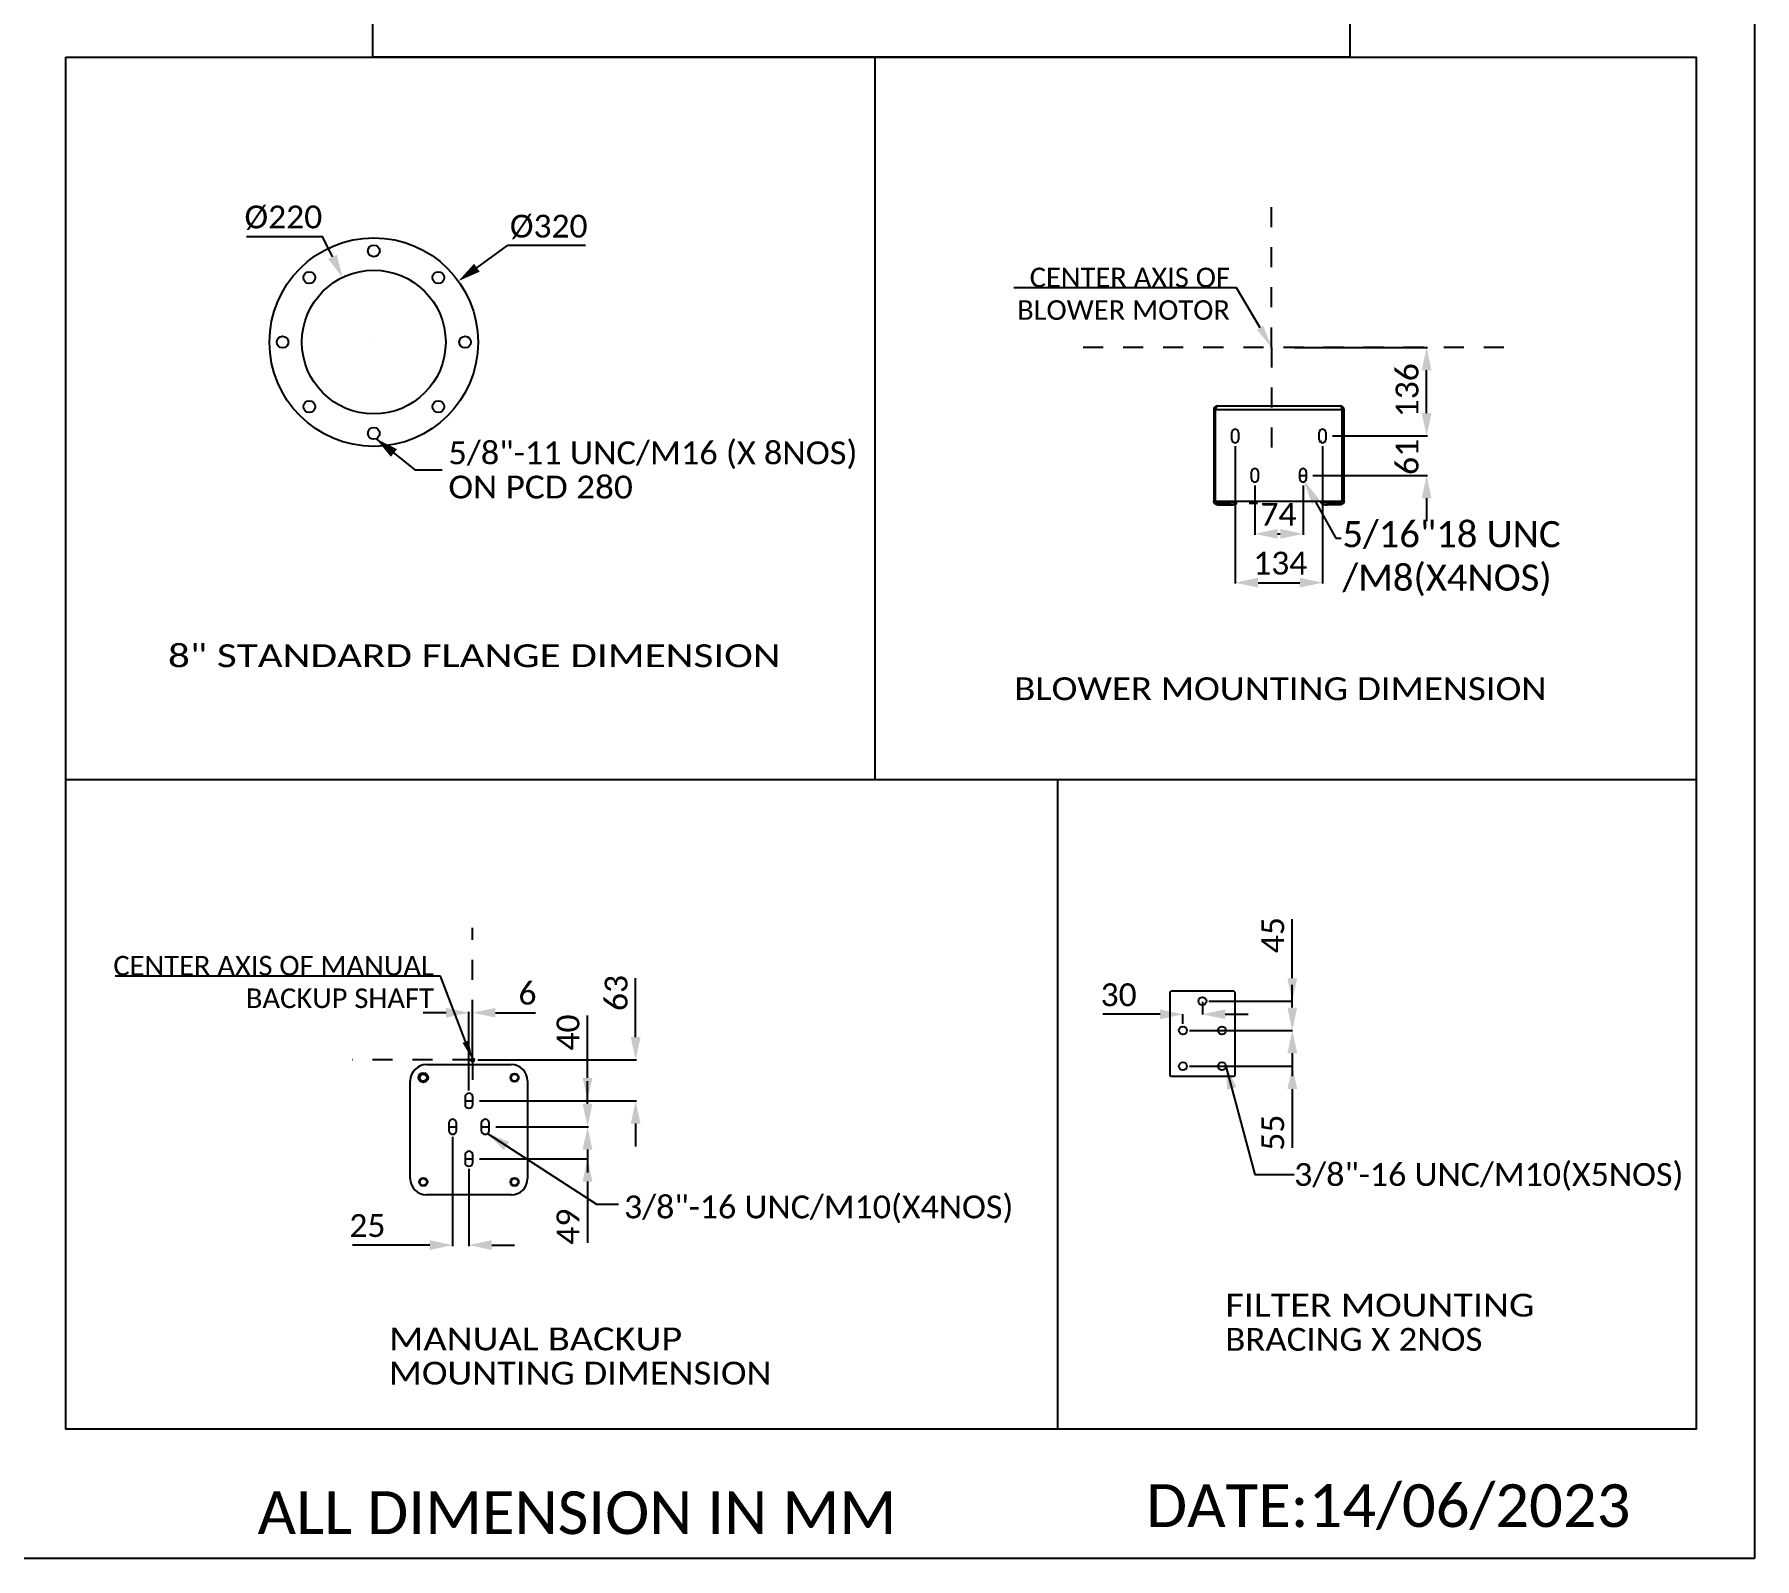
# Model space of a CAD drawing. Header units: millimetres. Extents: x 11802 to 19889, y -472 to 9054.
# Drawn here: x 17250 to 19889, y -472 to 1867 of the extents above; entities that cross this region are included whole.
import ezdxf
from ezdxf import colors
from ezdxf.entities.mleader import LeaderData, LeaderLine
from ezdxf.enums import TextEntityAlignment as Align
from ezdxf.math import Vec2, Vec3

# ---------------------------------------------------------------- set-up
doc = ezdxf.new("R2010")
doc.units = ezdxf.units.MM
doc.header["$LTSCALE"] = 307.34
doc.header["$PDMODE"] = 3
doc.header["$PDSIZE"] = 8
doc.linetypes.add('DASHED', pattern=[0.2, 0.1, -0.1])
doc.layers.get('0').update_dxf_attribs({"linetype": 'CONTINUOUS'})
doc.layers.get('Defpoints').update_dxf_attribs({"linetype": 'CONTINUOUS'})
doc.styles.get("Standard").update_dxf_attribs({"font": 'calibri.ttf'})
doc.dimstyles.new('DIMSTYLE_1', dxfattribs={"dimtxt": 35, "dimasz": 35, "dimexe": 1.5, "dimexo": 1, "dimgap": 0.875, "dimtad": 1, "dimdsep": 46, "dimtxsty": 'Standard', "dimblk": '_FILLED', "dimblk1": '_FILLED', "dimblk2": '_FILLED', "dimcen": 0.09, "dimazin": 2, "dimtp": 0.01, "dimtm": 0.01, "dimtfac": 1, "dimtofl": 0, "dimtmove": 0, "dimatfit": 3, "dimldrblk": '_FILLED', "dimfxl": 1, "dimtolj": 1, "dimarcsym": 0})
doc.dimstyles.new('DIMSTYLE_2', dxfattribs={"dimtxt": 35, "dimasz": 35, "dimexe": 1.5, "dimexo": 1, "dimgap": 0.875, "dimtad": 1, "dimdec": 0, "dimdsep": 46, "dimtxsty": 'Standard', "dimblk": '_FILLED', "dimblk1": '_FILLED', "dimblk2": '_FILLED', "dimcen": 0.09, "dimazin": 2, "dimtp": 0.01, "dimtm": 0.01, "dimtfac": 1, "dimtdec": 0, "dimtofl": 0, "dimtmove": 0, "dimatfit": 3, "dimldrblk": '_FILLED', "dimfxl": 1, "dimtolj": 1, "dimarcsym": 0})
doc.dimstyles.new('DIMSTYLE_4', dxfattribs={"dimtxt": 35, "dimasz": 35, "dimexe": 0.08, "dimexo": 1, "dimgap": 0.875, "dimtad": 1, "dimdsep": 46, "dimtxsty": 'Standard', "dimblk": '_FILLED', "dimblk1": '_FILLED', "dimblk2": '_FILLED', "dimcen": 0.09, "dimazin": 2, "dimtp": 0.01, "dimtm": 0.01, "dimtfac": 1, "dimtofl": 0, "dimtmove": 0, "dimatfit": 3, "dimldrblk": '_FILLED', "dimfxl": 1, "dimtolj": 1, "dimarcsym": 0})
doc.dimstyles.new('DIMSTYLE_5', dxfattribs={"dimtxt": 35, "dimasz": 35, "dimexe": 0.08, "dimexo": 1, "dimtad": 1, "dimdsep": 46, "dimtxsty": 'Standard', "dimblk": '_FILLED', "dimblk1": '_FILLED', "dimblk2": '_FILLED', "dimcen": 0.09, "dimazin": 2, "dimtp": 0.01, "dimtm": 0.01, "dimtfac": 1, "dimtofl": 0, "dimtmove": 0, "dimatfit": 1, "dimldrblk": '_FILLED', "dimfxl": 1, "dimtolj": 1, "dimarcsym": 0})
doc.dimstyles.new('DIMSTYLE_6', dxfattribs={"dimtxt": 35, "dimasz": 35, "dimexe": 0.08, "dimexo": 1, "dimtad": 1, "dimdec": 0, "dimdsep": 46, "dimtxsty": 'Standard', "dimblk": '_FILLED', "dimblk1": '_FILLED', "dimblk2": '_FILLED', "dimcen": 0.09, "dimazin": 2, "dimtp": 0.01, "dimtm": 0.01, "dimtfac": 1, "dimtdec": 0, "dimtofl": 0, "dimtmove": 0, "dimatfit": 1, "dimldrblk": '_FILLED', "dimfxl": 1, "dimtolj": 1, "dimarcsym": 0})
doc.dimstyles.get("Standard").update_dxf_attribs({"dimtxt": 35, "dimasz": 35, "dimexe": 1.5, "dimexo": 1, "dimtad": 1, "dimdsep": 46, "dimtxsty": 'Standard', "dimblk": '_FILLED', "dimblk1": '_FILLED', "dimblk2": '_FILLED', "dimcen": 0.09, "dimazin": 2, "dimtol": 1, "dimtp": 0.01, "dimtm": 0.01, "dimtfac": 1, "dimtofl": 0, "dimtmove": 0, "dimatfit": 3, "dimldrblk": '_FILLED', "dimfxl": 1, "dimtolj": 1, "dimarcsym": 0})

# ---------------------------------------------------------------- blocks, each defined once
blk = doc.blocks.new('_FILLED')
at = {"color": 0, "linetype": 'ByBlock'}
blk.add_solid([(0, 0), (-1, 0.214), (-1, -0.214)], dxfattribs=at)
blk = doc.blocks.new('*D558')
at = {"color": 0, "linetype": 'Continuous', "lineweight": -2}
for p in [(17928.8, 1508.8), (18095.2, 1542.8)]:
    blk.add_line(p, (17975.8, 1542.8), dxfattribs=at)
at = {"color": 0, "linetype": 'Continuous'}
for p, q in [((17770.6, 1394.7), (17770.8, 1394.7)), ((17770.7, 1394.6), (17770.7, 1394.8))]:
    blk.add_line(p, q, dxfattribs=at)
at = {"layer": 'Defpoints', "color": 0}
for p in [(17900.4, 1488.3), (17640.9, 1301)]:
    blk.add_point(p, dxfattribs=at)
at = {"color": 0, "linetype": 'ByBlock', "lineweight": -2, "xscale": 35, "yscale": 35, "zscale": 35, "rotation": 215.826478722254}
blk.add_blockref('_FILLED', (17900.4, 1488.3), dxfattribs=at)
at = {"color": 0, "insert": (17979.4, 1590.1), "char_height": 35, "attachment_point": 1, "line_spacing_factor": 0.9}
blk.add_mtext('\\A1;%%c320', dxfattribs=at)
blk = doc.blocks.new('*D559')
at = {"color": 0, "linetype": 'Continuous', "lineweight": -2}
for p in [(17575.6, 1556.9), (17707.4, 1525.4)]:
    blk.add_line(p, (17692.1, 1556.9), dxfattribs=at)
at = {"color": 0, "linetype": 'Continuous'}
for p, q in [((17770.6, 1394.7), (17770.8, 1394.7)), ((17770.7, 1394.6), (17770.7, 1394.8))]:
    blk.add_line(p, q, dxfattribs=at)
at = {"layer": 'Defpoints', "color": 0}
for p in [(17722.6, 1493.9), (17818.7, 1295.4)]:
    blk.add_point(p, dxfattribs=at)
at = {"color": 0, "linetype": 'ByBlock', "lineweight": -2, "xscale": 35, "yscale": 35, "zscale": 35, "rotation": 295.83115539381}
blk.add_blockref('_FILLED', (17722.6, 1493.9), dxfattribs=at)
at = {"color": 0, "insert": (17691.5, 1604.2), "char_height": 35, "attachment_point": 3, "line_spacing_factor": 0.9}
blk.add_mtext('\\A1;%%c220', dxfattribs=at)
blk = doc.blocks.new('*D560')
at = {"color": 0, "linetype": 'Continuous', "lineweight": -2}
for p, q in [((19092, 1235.2), (19092, 1024.1)), ((19226, 1235.2), (19226, 1024.1)), ((19127, 1025.6), (19191, 1025.6))]:
    blk.add_line(p, q, dxfattribs=at)
at = {"layer": 'Defpoints', "color": 0}
for p in [(19092, 1236.2), (19226, 1236.2), (19226, 1025.6)]:
    blk.add_point(p, dxfattribs=at)
at = {"color": 0, "linetype": 'ByBlock', "lineweight": -2, "xscale": 35, "yscale": 35, "zscale": 35, "rotation": 180}
blk.add_blockref('_FILLED', (19092, 1025.6), dxfattribs=at)
at = {"color": 0, "linetype": 'ByBlock', "lineweight": -2, "xscale": 35, "yscale": 35, "zscale": 35}
blk.add_blockref('_FILLED', (19226, 1025.6), dxfattribs=at)
at = {"color": 0, "insert": (19161.1, 1073.1), "char_height": 35, "attachment_point": 2, "line_spacing_factor": 0.9}
blk.add_mtext('\\A1;134', dxfattribs=at)
blk = doc.blocks.new('*D561')
at = {"color": 0, "linetype": 'Continuous', "lineweight": -2}
for p, q in [((19122, 1174.7), (19122, 1099)), ((19196, 1174.7), (19196, 1099)), ((19157, 1100.5), (19161, 1100.5))]:
    blk.add_line(p, q, dxfattribs=at)
at = {"layer": 'Defpoints', "color": 0}
for p in [(19122, 1175.7), (19196, 1175.7), (19196, 1100.5)]:
    blk.add_point(p, dxfattribs=at)
at = {"color": 0, "linetype": 'ByBlock', "lineweight": -2, "xscale": 35, "yscale": 35, "zscale": 35, "rotation": 180}
blk.add_blockref('_FILLED', (19122, 1100.5), dxfattribs=at)
at = {"color": 0, "linetype": 'ByBlock', "lineweight": -2, "xscale": 35, "yscale": 35, "zscale": 35}
blk.add_blockref('_FILLED', (19196, 1100.5), dxfattribs=at)
at = {"color": 0, "insert": (19158.3, 1148), "char_height": 35, "attachment_point": 2, "line_spacing_factor": 0.9}
blk.add_mtext('\\A1;74', dxfattribs=at)
blk = doc.blocks.new('*D562')
at = {"color": 0, "linetype": 'Continuous', "lineweight": -2}
for p, q in [((19182.9, 1386.6), (19387.1, 1386.6)), ((19385.6, 1285.7), (19385.6, 1351.6)), ((19241, 1250.7), (19387.1, 1250.7))]:
    blk.add_line(p, q, dxfattribs=at)
at = {"layer": 'Defpoints', "color": 0}
for p in [(19181.9, 1386.6), (19385.6, 1386.6), (19240, 1250.7)]:
    blk.add_point(p, dxfattribs=at)
at = {"color": 0, "linetype": 'ByBlock', "lineweight": -2, "xscale": 35, "yscale": 35, "zscale": 35}
for p, rotation in [((19385.6, 1386.6), 90), ((19385.6, 1250.7), 270)]:
    blk.add_blockref('_FILLED', p, dxfattribs=dict(at, rotation=rotation))
at = {"color": 0, "insert": (19338, 1320.8), "char_height": 35, "attachment_point": 2, "rotation": 90, "line_spacing_factor": 0.9}
blk.add_mtext('\\A1;136', dxfattribs=at)
blk = doc.blocks.new('*D563')
at = {"color": 0, "linetype": 'Continuous', "lineweight": -2}
for p, q in [((19385.6, 1285.7), (19385.6, 1320.7)), ((19241, 1250.7), (19387.1, 1250.7)), ((19211, 1190.2), (19387.1, 1190.2)), ((19385.6, 1155.2), (19385.6, 1120.2))]:
    blk.add_line(p, q, dxfattribs=at)
at = {"layer": 'Defpoints', "color": 0}
for p in [(19240, 1250.7), (19385.6, 1250.7), (19210, 1190.2)]:
    blk.add_point(p, dxfattribs=at)
at = {"color": 0, "linetype": 'ByBlock', "lineweight": -2, "xscale": 35, "yscale": 35, "zscale": 35}
for p, rotation in [((19385.6, 1250.7), 270), ((19385.6, 1190.2), 90)]:
    blk.add_blockref('_FILLED', p, dxfattribs=dict(at, rotation=rotation))
at = {"color": 0, "insert": (19338, 1218.6), "char_height": 35, "attachment_point": 2, "rotation": 90, "line_spacing_factor": 0.9}
blk.add_mtext('\\A1;61', dxfattribs=at)
blk = doc.blocks.new('*D564')
at = {"color": 0, "linetype": 'Continuous', "lineweight": -2}
for p, q in [((19041.7, 382.7), (19041.7, 363.3)), ((18976.7, 363.4), (18888.7, 363.4)), ((19011.7, 348.7), (19011.7, 363.5)), ((19076.7, 363.4), (19111.7, 363.4))]:
    blk.add_line(p, q, dxfattribs=at)
at = {"layer": 'Defpoints', "color": 0}
for p in [(19041.7, 383.7), (19011.7, 363.4), (19011.7, 347.7)]:
    blk.add_point(p, dxfattribs=at)
at = {"color": 0, "linetype": 'ByBlock', "lineweight": -2, "xscale": 35, "yscale": 35, "zscale": 35}
blk.add_blockref('_FILLED', (19011.7, 363.4), dxfattribs=at)
at = {"color": 0, "linetype": 'ByBlock', "lineweight": -2, "xscale": 35, "yscale": 35, "zscale": 35, "rotation": 180}
blk.add_blockref('_FILLED', (19041.7, 363.4), dxfattribs=at)
at = {"color": 0, "insert": (18940.8, 410.9), "char_height": 35, "attachment_point": 3, "line_spacing_factor": 0.9}
blk.add_mtext('\\A1;30', dxfattribs=at)
blk = doc.blocks.new('*D565')
at = {"color": 0, "linetype": 'Continuous', "lineweight": -2}
for p, q in [((19179.6, 373.7), (19179.6, 408.7)), ((19021.7, 338.7), (19179.7, 338.7)), ((19021.7, 283.7), (19179.7, 283.7)), ((19179.6, 248.7), (19179.6, 158.6))]:
    blk.add_line(p, q, dxfattribs=at)
at = {"layer": 'Defpoints', "color": 0}
for p in [(19020.7, 338.7), (19179.6, 338.7), (19020.7, 283.7)]:
    blk.add_point(p, dxfattribs=at)
at = {"color": 0, "linetype": 'ByBlock', "lineweight": -2, "xscale": 35, "yscale": 35, "zscale": 35}
for p, rotation in [((19179.6, 338.7), 270), ((19179.6, 283.7), 90)]:
    blk.add_blockref('_FILLED', p, dxfattribs=dict(at, rotation=rotation))
at = {"color": 0, "insert": (19132, 209.4), "char_height": 35, "attachment_point": 3, "rotation": 90, "line_spacing_factor": 0.9}
blk.add_mtext('\\A1;55', dxfattribs=at)
blk = doc.blocks.new('*D566')
at = {"color": 0, "linetype": 'Continuous', "lineweight": -2}
for p, q in [((19179.6, 418.7), (19179.6, 509.4)), ((19051.7, 383.7), (19179.7, 383.7)), ((19021.7, 338.7), (19179.7, 338.7)), ((19179.6, 303.7), (19179.6, 268.7))]:
    blk.add_line(p, q, dxfattribs=at)
at = {"layer": 'Defpoints', "color": 0}
for p in [(19050.7, 383.7), (19020.7, 338.7), (19179.6, 338.7)]:
    blk.add_point(p, dxfattribs=at)
at = {"color": 0, "linetype": 'ByBlock', "lineweight": -2, "xscale": 35, "yscale": 35, "zscale": 35}
for p, rotation in [((19179.6, 383.7), 270), ((19179.6, 338.7), 90)]:
    blk.add_blockref('_FILLED', p, dxfattribs=dict(at, rotation=rotation))
at = {"color": 0, "insert": (19132, 457.2), "char_height": 35, "attachment_point": 1, "rotation": 90, "line_spacing_factor": 0.9}
blk.add_mtext('\\A1;45', dxfattribs=at)
blk = doc.blocks.new('*D567')
at = {"color": 0, "linetype": 'Continuous', "lineweight": -2}
for p, q in [((18172.3, 328.5), (18172.3, 418.9)), ((17930.2, 293.5), (18173.8, 293.5)), ((17932.6, 230.8), (18173.8, 230.8)), ((18172.3, 195.8), (18172.3, 160.8))]:
    blk.add_line(p, q, dxfattribs=at)
at = {"layer": 'Defpoints', "color": 0}
for p in [(17929.2, 293.5), (18172.3, 293.5), (17931.6, 230.8)]:
    blk.add_point(p, dxfattribs=at)
at = {"color": 0, "linetype": 'ByBlock', "lineweight": -2, "xscale": 35, "yscale": 35, "zscale": 35}
for p, rotation in [((18172.3, 293.5), 270), ((18172.3, 230.8), 90)]:
    blk.add_blockref('_FILLED', p, dxfattribs=dict(at, rotation=rotation))
at = {"color": 0, "insert": (18124.8, 368.4), "char_height": 35, "attachment_point": 1, "rotation": 90, "line_spacing_factor": 0.9}
blk.add_mtext('\\A1;\\A1;63', dxfattribs=at)
blk = doc.blocks.new('*D568')
at = {"color": 0, "linetype": 'Continuous', "lineweight": -2}
for p, q in [((17881.6, 365.8), (17846.6, 365.8)), ((17916.6, 246.3), (17916.6, 367.3)), ((17922.2, 290), (17922.2, 367.3)), ((17957.2, 365.8), (18018.7, 365.8))]:
    blk.add_line(p, q, dxfattribs=at)
at = {"layer": 'Defpoints', "color": 0}
for p in [(17922.2, 365.8), (17922.2, 289), (17916.6, 245.3)]:
    blk.add_point(p, dxfattribs=at)
at = {"color": 0, "linetype": 'ByBlock', "lineweight": -2, "xscale": 35, "yscale": 35, "zscale": 35}
blk.add_blockref('_FILLED', (17916.6, 365.8), dxfattribs=at)
at = {"color": 0, "linetype": 'ByBlock', "lineweight": -2, "xscale": 35, "yscale": 35, "zscale": 35, "rotation": 180}
blk.add_blockref('_FILLED', (17922.2, 365.8), dxfattribs=at)
at = {"color": 0, "insert": (18006.4, 413.4), "char_height": 35, "attachment_point": 2, "line_spacing_factor": 0.9}
blk.add_mtext('\\A1;\\A1;6', dxfattribs=at)
blk = doc.blocks.new('*D569')
at = {"color": 0, "linetype": 'Continuous', "lineweight": -2}
for p, q in [((17891.6, 175.3), (17891.6, 7.8)), ((17916.6, 126.3), (17916.6, 7.8)), ((17856.6, 9.3), (17738, 9.3)), ((17951.6, 9.3), (17986.6, 9.3))]:
    blk.add_line(p, q, dxfattribs=at)
at = {"layer": 'Defpoints', "color": 0}
for p in [(17891.6, 176.3), (17916.6, 127.3), (17916.6, 9.3)]:
    blk.add_point(p, dxfattribs=at)
at = {"color": 0, "linetype": 'ByBlock', "lineweight": -2, "xscale": 35, "yscale": 35, "zscale": 35}
blk.add_blockref('_FILLED', (17891.6, 9.3), dxfattribs=at)
at = {"color": 0, "linetype": 'ByBlock', "lineweight": -2, "xscale": 35, "yscale": 35, "zscale": 35, "rotation": 180}
blk.add_blockref('_FILLED', (17916.6, 9.3), dxfattribs=at)
at = {"color": 0, "insert": (17788.5, 56.8), "char_height": 35, "attachment_point": 3, "line_spacing_factor": 0.9}
blk.add_mtext('\\A1;25', dxfattribs=at)
blk = doc.blocks.new('*D570')
at = {"color": 0, "linetype": 'Continuous', "lineweight": -2}
for p, q in [((18098.5, 265.8), (18098.5, 361.4)), ((17932.6, 230.8), (18100, 230.8)), ((17957.6, 190.8), (18100, 190.8)), ((18098.5, 155.8), (18098.5, 120.8))]:
    blk.add_line(p, q, dxfattribs=at)
at = {"layer": 'Defpoints', "color": 0}
for p in [(17931.6, 230.8), (17956.6, 190.8), (18098.5, 190.8)]:
    blk.add_point(p, dxfattribs=at)
at = {"color": 0, "linetype": 'ByBlock', "lineweight": -2, "xscale": 35, "yscale": 35, "zscale": 35}
for p, rotation in [((18098.5, 230.8), 270), ((18098.5, 190.8), 90)]:
    blk.add_blockref('_FILLED', p, dxfattribs=dict(at, rotation=rotation))
at = {"color": 0, "insert": (18051, 307.8), "char_height": 35, "attachment_point": 1, "rotation": 90, "line_spacing_factor": 0.9}
blk.add_mtext('\\A1;40', dxfattribs=at)
blk = doc.blocks.new('*D571')
at = {"color": 0, "linetype": 'Continuous', "lineweight": -2}
for p, q in [((18098.5, 225.8), (18098.5, 260.8)), ((17957.6, 190.8), (18100, 190.8)), ((17932.6, 141.8), (18100, 141.8)), ((18098.5, 106.8), (18098.5, 12.6))]:
    blk.add_line(p, q, dxfattribs=at)
at = {"layer": 'Defpoints', "color": 0}
for p in [(17956.6, 190.8), (18098.5, 190.8), (17931.6, 141.8)]:
    blk.add_point(p, dxfattribs=at)
at = {"color": 0, "linetype": 'ByBlock', "lineweight": -2, "xscale": 35, "yscale": 35, "zscale": 35}
for p, rotation in [((18098.5, 190.8), 270), ((18098.5, 141.8), 90)]:
    blk.add_blockref('_FILLED', p, dxfattribs=dict(at, rotation=rotation))
at = {"color": 0, "insert": (18051, 65.3), "char_height": 35, "attachment_point": 3, "rotation": 90, "line_spacing_factor": 0.9}
blk.add_mtext('\\A1;49', dxfattribs=at)

msp = doc.modelspace()

# ---------------------------------------------------------------- linework, layer by layer
for p, q in [((19888.68567, 4318), (19888.68567, -471.66905)), ((18539.50885, 722.99891), (18539.50885, 1832.0709)), ((19799.10633, 722.99891), (17297.99696, 722.99891)), ((18819.388, 722.99891), (18819.388, -273.03536)), ((19888.68567, -471.66905), (11802.35885, -471.66905))]:
    msp.add_line(p, q)
at = {"linetype": 'DASHED'}
for p, q in [((19147.87861, 1386.60949), (19147.87861, 1605.67914)), ((19504.05135, 1386.60933), (18840.95132, 1386.60933)), ((19147.87861, 1386.60949), (19147.87861, 1218.618)), ((17922.21529, 293.45991), (17922.21529, 496.01109)), ((17922.21529, 293.45991), (17737.66222, 293.45991)), ((17922.21529, 293.45991), (17922.21529, 257.15649))]:
    msp.add_line(p, q, dxfattribs=at)
at = {"color": 0, "linetype": 'Continuous'}
for p, q in [((18940.06357, 1386.56636), (18939.37986, 1386.59605)), ((19062.37861, 1296.70949), (19064.25291, 1296.70949)), ((19064.97861, 1296.70949), (19252.97861, 1296.70949)), ((19058.97861, 1290.70949), (19058.97861, 1150.70949)), ((19258.97861, 1290.70949), (19058.97861, 1290.70949)), ((19061.97861, 1150.70949), (19061.97861, 1290.70949)), ((19255.97861, 1150.70949), (19255.97861, 1290.70949)), ((19258.97861, 1150.70949), (19258.97861, 1290.70949)), ((19086.97861, 1245.20949), (19086.97861, 1256.20949)), ((19096.97861, 1256.20949), (19096.97861, 1245.20949)), ((19220.97861, 1245.20949), (19220.97861, 1256.20949)), ((19223.97861, 1240.62992), (19223.97861, 1243.40403)), ((19230.97861, 1256.20949), (19230.97861, 1245.20949)), ((19116.97861, 1184.70949), (19116.97861, 1195.70949)), ((19126.97861, 1195.70949), (19126.97861, 1184.70949)), ((19190.97861, 1184.70949), (19190.97861, 1195.70949)), ((19190.97861, 1190.20949), (19200.97861, 1190.20949)), ((19200.97861, 1195.70949), (19200.97861, 1184.70949)), ((19058.97861, 1150.70949), (19258.97861, 1150.70949)), ((19064.97861, 1150.70949), (19064.97861, 1147.81956)), ((19084.97861, 1147.81956), (19064.97861, 1147.81956)), ((19064.97861, 1144.92964), (19084.97861, 1144.92964)), ((19084.97861, 1144.92964), (19084.97861, 1147.81956)), ((19093.97861, 1147.34517), (19093.97861, 1150.70949)), ((19113.50345, 1147.5695), (19126.00345, 1147.5695)), ((19223.97861, 1147.34517), (19223.97861, 1150.70949)), ((19232.97861, 1147.81956), (19252.97861, 1147.81956)), ((19232.97861, 1147.81956), (19232.97861, 1144.92964)), ((19252.97861, 1144.92964), (19232.97861, 1144.92964)), ((19252.97861, 1147.81956), (19252.97861, 1150.70949)), ((18991.68687, 396.65556), (18991.68687, 270.65556)), ((19089.68687, 398.65556), (18993.68687, 398.65556)), ((19091.68687, 270.65556), (19091.68687, 396.65556)), ((17848.56279, 270.50719), (17848.8728, 271.04413)), ((17851.55173, 286.28074), (17981.55173, 286.28074)), ((18993.68687, 268.65556), (19089.68687, 268.65556)), ((17826.55173, 111.28074), (17826.55173, 261.28074)), ((18006.55173, 261.28074), (18006.55173, 111.28074)), ((17910.55173, 236.28074), (17910.55173, 225.28074)), ((17910.55173, 230.78074), (17922.55173, 230.78074)), ((17922.55173, 225.28074), (17922.55173, 236.28074)), ((17885.55173, 196.28074), (17885.55173, 185.28074)), ((17885.55173, 190.78074), (17897.55173, 190.78074)), ((17897.55173, 185.28074), (17897.55173, 196.28074)), ((17935.55173, 196.28074), (17935.55173, 185.28074)), ((17935.55173, 190.78074), (17947.55173, 190.78074)), ((17938.38967, 199.58755), (17936.54871, 199.58755)), ((17947.55173, 185.28074), (17947.55173, 196.28074)), ((17910.55173, 147.28074), (17910.55173, 136.28074)), ((17910.55173, 141.78074), (17922.55173, 141.78074)), ((17922.55173, 136.28074), (17922.55173, 147.28074)), ((17981.55173, 86.28074), (17851.55173, 86.28074))]:
    msp.add_line(p, q, dxfattribs=at)
for points in [[(17769.28854, 3427.85068), (19267.8666, 3427.85068), (19267.8666, 1832.0709), (17769.28854, 1832.0709)], [(17297.99696, 1832.0709), (19799.10633, 1832.0709), (19799.10633, -273.03536), (17297.99696, -273.03536)]]:
    msp.add_lwpolyline(points, close=True)
for centre, radius in [((17770.66047, 1394.66542), 160), ((17770.66047, 1534.66542), 9), ((17770.66047, 1394.66542), 110.25), ((17671.66552, 1493.66037), 9), ((17869.65542, 1493.66037), 9), ((17630.66047, 1394.66542), 9), ((17910.66047, 1394.66542), 9), ((17671.66552, 1295.67047), 9), ((17869.65542, 1295.67047), 9), ((17770.66047, 1254.66542), 9), ((19041.68687, 383.65556), 6.1), ((19011.68687, 338.65556), 6.1), ((19071.68687, 338.65556), 6.1), ((17922.21529, 293.45991), 2.5), ((17922.21529, 293.45991), 2), ((17846.55173, 266.28074), 7.3), ((17846.55173, 266.28074), 5.3), ((17986.55173, 266.28074), 6.3), ((17986.55173, 266.28074), 5.3), ((19011.68687, 283.65556), 6.1), ((19071.68687, 283.65556), 6.1), ((17846.55173, 106.28074), 6.3), ((17846.55173, 106.28074), 5.3), ((17986.55173, 106.28074), 6.3), ((17986.55173, 106.28074), 5.3)]:
    msp.add_circle(centre, radius, dxfattribs=at)
for centre, radius, start, end in [((19064.97861, 1290.70949), 6, 90, 180), ((19252.97861, 1290.70949), 6, 0, 90), ((19064.97861, 1290.70949), 3, 144.47695882, 180), ((19252.97861, 1290.70949), 3, 0, 35.52149656), ((19091.97861, 1256.20949), 5, 0, 180), ((19091.97861, 1245.20949), 5, 180, 0), ((19085.10453, 1215.06303), 30.75327, 85.87972211, 86.50271834), ((19225.97861, 1256.20949), 5, 0, 180), ((19225.97861, 1245.20949), 5, 180, 0), ((19232.85268, 1215.06321), 30.75308, 93.49727996, 94.12059784), ((19121.97861, 1195.70949), 5, 0, 180), ((19195.97861, 1195.70949), 5, 0, 180), ((19121.97861, 1184.70949), 5, 180, 0), ((19195.97861, 1184.70949), 5, 180, 0), ((18993.68687, 396.65556), 2, 90, 180), ((19089.68687, 396.65556), 2, 0, 90), ((17851.55173, 261.28074), 25, 90, 180), ((17857.8004, 270.50719), 9, 176.42120149, 177.23553302), ((17981.55173, 261.28074), 25, 0, 90), ((17986.59641, 270.41265), 5, 180, 199.14322901), ((18993.68687, 270.65556), 2, 180, 270), ((19089.68687, 270.65556), 2, 270, 0), ((17840.9614, 253.26601), 14, 45.07151156, 45.67610338), ((17916.55173, 236.28074), 6, 0, 180), ((17986.59641, 270.41265), 9, 249.60889084, 289.17627821), ((17916.55173, 225.28074), 6, 180, 0), ((17891.55173, 196.28074), 6, 0, 180), ((17891.55173, 185.28074), 6, 180, 0), ((17941.55173, 196.28074), 6, 0, 180), ((17941.55173, 185.28074), 6, 180, 0), ((17916.55173, 147.28074), 6, 0, 180), ((17916.55173, 136.28074), 6, 180, 0), ((17851.55173, 111.28074), 25, 180, 270), ((17981.55173, 111.28074), 25, 270, 0)]:
    msp.add_arc(centre, radius, start, end, dxfattribs=at)
for points, knots in [([(19061.97861, 1290.70949), (19062.43356, 1292.13877), (19063.05261, 1294.07537), (19064.00021, 1296.10983), (19064.68587, 1296.70949), (19064.97861, 1296.70949)], [0, 0, 0, 0, 0.65409067, 0.8723404161, 1, 1, 1, 1]), ([(19252.97861, 1296.70949), (19253.27135, 1296.70949), (19253.95701, 1296.10984), (19254.90461, 1294.07537), (19255.52366, 1292.13877), (19255.97861, 1290.70949)], [0, 0, 0, 0, 0.1276587494, 0.3459075432, 1, 1, 1, 1]), ([(19064.97861, 1144.92964), (19063.45598, 1144.92964), (19060.31369, 1146.11003), (19058.97861, 1149.22657), (19058.97861, 1150.70949)], [0, 0, 0, 0, 0.5066059202, 1, 1, 1, 1]), ([(19061.97861, 1150.70949), (19061.97861, 1149.96805), (19062.64635, 1148.40997), (19064.21732, 1147.81956), (19064.97861, 1147.81956)], [0, 0, 0, 0, 0.4933949808, 1, 1, 1, 1]), ([(19093.97861, 1150.2351), (19093.97861, 1149.85152), (19093.01844, 1148.98664), (19090.02749, 1148.10359), (19087.11299, 1147.81956), (19084.97861, 1147.81956)], [0, 0, 0, 0, 0.1191692139, 0.3368873146, 1, 1, 1, 1]), ([(19084.97861, 1144.92964), (19087.11299, 1144.92964), (19090.02749, 1145.21366), (19093.01844, 1146.09671), (19093.97861, 1146.9616), (19093.97861, 1147.34517)], [0, 0, 0, 0, 0.6631125501, 0.8808307208, 1, 1, 1, 1]), ([(19232.97861, 1147.81956), (19230.84423, 1147.81956), (19227.92973, 1148.10359), (19224.93878, 1148.98664), (19223.97861, 1149.85152), (19223.97861, 1150.2351)], [0, 0, 0, 0, 0.6631125501, 0.8808307208, 1, 1, 1, 1]), ([(19223.97861, 1147.34517), (19223.97861, 1146.9616), (19224.93878, 1146.09671), (19227.92973, 1145.21366), (19230.84423, 1144.92964), (19232.97861, 1144.92964)], [0, 0, 0, 0, 0.1191692139, 0.3368873146, 1, 1, 1, 1]), ([(19258.97861, 1150.70949), (19258.97861, 1149.22657), (19257.64354, 1146.11003), (19254.50125, 1144.92964), (19252.97861, 1144.92964)], [0, 0, 0, 0, 0.493393957, 1, 1, 1, 1]), ([(19252.97861, 1147.81956), (19253.73991, 1147.81956), (19255.31087, 1148.40997), (19255.97861, 1149.96805), (19255.97861, 1150.70949)], [0, 0, 0, 0, 0.5066053177, 1, 1, 1, 1]), ([(17920.46529, 293.45646), (17920.46609, 293.62308), (17920.51193, 293.95766), (17920.72151, 294.41609), (17921.04936, 294.79647), (17921.47072, 295.06982), (17921.95267, 295.21422), (17922.45669, 295.21724), (17922.94099, 295.07851), (17923.36749, 294.80877), (17923.70177, 294.4283), (17923.916, 293.96748), (17923.96406, 293.63069), (17923.96528, 293.46337)], [0, 0, 0, 0, 0.0912294701, 0.1820722478, 0.2722845281, 0.3625575027, 0.4534038637, 0.5440478634, 0.6348243336, 0.7255322164, 0.81663329, 0.9083829328, 1, 1, 1, 1]), ([(17923.96528, 293.46337), (17923.96448, 293.29675), (17923.91864, 292.96217), (17923.70906, 292.50374), (17923.38121, 292.12336), (17922.95985, 291.85001), (17922.4779, 291.70561), (17921.97388, 291.70258), (17921.48958, 291.84131), (17921.06309, 292.11106), (17920.7288, 292.49153), (17920.51457, 292.95235), (17920.46651, 293.28914), (17920.46529, 293.45646)], [0, 0, 0, 0, 0.0912294701, 0.1820722478, 0.2722845281, 0.3625575027, 0.4534038637, 0.5440478634, 0.6348243336, 0.7255322164, 0.81663329, 0.9083829328, 1, 1, 1, 1]), ([(17923.86528, 293.46317), (17923.86391, 293.62026), (17923.81945, 293.93555), (17923.62013, 294.367), (17923.3096, 294.72442), (17922.91131, 294.98058), (17922.45636, 295.11494), (17921.98114, 295.11591), (17921.52503, 294.98331), (17921.12391, 294.72739), (17920.81015, 294.36743), (17920.60987, 293.93214), (17920.56582, 293.61442), (17920.56529, 293.45666)], [0, 0, 0, 0, 0.0912294701, 0.1820722478, 0.2722845281, 0.3625575027, 0.4534038637, 0.5440478634, 0.6348243336, 0.7255322164, 0.81663329, 0.9083829328, 1, 1, 1, 1]), ([(17920.56529, 293.45666), (17920.56666, 293.29957), (17920.61113, 292.98428), (17920.81044, 292.55283), (17921.12097, 292.19541), (17921.51926, 291.93924), (17921.97421, 291.80489), (17922.44943, 291.80391), (17922.90554, 291.93652), (17923.30666, 292.19243), (17923.62042, 292.5524), (17923.8207, 292.98769), (17923.86475, 293.30541), (17923.86528, 293.46317)], [0, 0, 0, 0, 0.0912294701, 0.1820722478, 0.2722845281, 0.3625575027, 0.4534038637, 0.5440478634, 0.6348243336, 0.7255322164, 0.81663329, 0.9083829328, 1, 1, 1, 1])]:
    msp.add_open_spline(points, degree=3, knots=knots, dxfattribs=at)

# ---------------------------------------------------------------- texts
for s, width, p, p2 in [('5/8"-11 UNC/M16 (X 8NOS)', 1.009351, (17885.11985, 1207.3222), (18512.5323, 1207.3222)), ('ON PCD 280', 1.037345, (17885.11985, 1154.8222), (18167.97977, 1154.8222)), ('BLOWER MOUNTING DIMENSION', 1.081256, (18752.91179, 845.36891), (19569.35148, 845.36891)), ('3/8"-16 UNC/M10(X5NOS)', 1.000854, (19182.26069, 100.11898), (19779.43968, 100.11898)), ('3/8"-16 UNC/M10(X4NOS)', 1.000854, (18154.43973, 50.35755), (18751.61872, 50.35755)), ('FILTER MOUNTING', 1.117128, (19076.76569, -100.35308), (19550.83184, -100.35308)), ('MANUAL BACKUP ', 1.120534, (17793.91759, -152.14722), (18257.63355, -152.14722)), ('BRACING X 2NOS', 1.025828, (19076.76569, -152.85308), (19471.12964, -152.85308)), ('MOUNTING DIMENSION', 1.07227, (17793.91759, -204.64722), (18380.47402, -204.64722))]:
    msp.add_text(s, height=35, dxfattribs=dict(at, width=width)).set_placement(p, p2, align=Align.FIT)
at = {"linetype": 'Continuous', "width": 1.199526}
msp.add_text('8" STANDARD FLANGE DIMENSION', height=35, dxfattribs=at).set_placement((17455.00373, 896.00354), (18394.65673, 896.00354), align=Align.FIT)
at = {"linetype": 'Continuous', "char_height": 65.625, "attachment_point": 1}
for s, insert, width in [('ALL DIMENSION IN MM', (17592.29375, -368.48005), 1221.8218863), ('DATE:14/06/2023', (18955.2694, -357.63893), 651)]:
    msp.add_mtext(s, dxfattribs=dict(at, insert=insert, width=width))

# ---------------------------------------------------------------- dimensions: what is measured, and where the dimension line sits
at = {"color": 0, "linetype": 'Continuous'}
for p1, p2, text, dimstyle, override, picture, middle in [((17818.69867, 1295.43138), (17722.62227, 1493.89945), '%%c220', 'DIMSTYLE_6', {"dimtih": 1, "dimtoh": 1, "dimpost": '<>', "dimtxsty": 'Standard'}, '*D559', (17633.57183, 1556.90519)), ((17640.93353, 1301.01223), (17900.38741, 1488.31861), '%%c<>', 'DIMSTYLE_5', {"dimtih": 1, "dimtoh": 1, "dimpost": '<>'}, '*D558', (18037.29946, 1542.79057))]:
    dim = msp.add_diameter_dim_2p(p1=p1, p2=p2, text=text, dimstyle=dimstyle, override=override, dxfattribs=at)
    dim.commit()
    dim.dimension.update_dxf_attribs({"geometry": picture, "text_midpoint": middle, "dimtype": 163})
for base, p1, p2, angle, dimstyle, picture, middle in [((19385.5828, 1386.60933), (19239.97861, 1250.70949), (19181.87864, 1386.60933), 90, 'DIMSTYLE_2', '*D562', (19385.5828, 1320.80678)), ((19385.5828010594, 1250.709493439), (19209.9786113568, 1190.209493439), (19239.9786113568, 1250.709493439), 90, 'DIMSTYLE_2', '*D563', (19385.5828010594, 1218.605138666)), ((19179.58722, 338.65556), (19050.68687, 383.65556), (19020.68687, 338.65556), 270, 'DIMSTYLE_4', '*D566', (19179.58722, 482.86389)), ((19011.68687, 363.39433), (19041.68687, 383.71993), (19011.68687, 347.65556), 180, 'DIMSTYLE_4', '*D564', (18915.20802, 363.39433)), ((19179.58722, 338.65556), (19020.68687, 283.65556), (19020.68687, 338.65556), 90, 'DIMSTYLE_4', '*D565', (19179.58722, 184.44723)), ((18098.51172, 190.78074), (17931.55173, 230.78074), (17956.55173, 190.78074), 270, 'DIMSTYLE_1', '*D570', (18098.51172, 334.16169)), ((18098.51172, 190.78074), (17931.55173, 141.78074), (17956.55173, 190.78074), 90, 'DIMSTYLE_1', '*D571', (18098.51172, 39.35217))]:
    dim = msp.add_linear_dim(base=base, p1=p1, p2=p2, angle=angle, dimstyle=dimstyle, dxfattribs=at)
    dim.commit()
    dim.dimension.update_dxf_attribs({"geometry": picture, "text_midpoint": middle, "dimtype": 160})
for base, p1, p2, picture, middle in [((19225.97861, 1025.57386), (19091.97861, 1236.20949), (19225.97861, 1236.20949), '*D560', (19161.05786, 1025.57386)), ((19195.97861, 1100.48305), (19121.97861, 1175.70949), (19195.97861, 1175.70949), '*D561', (19158.28313, 1100.48305)), ((17916.55173, 9.26808), (17891.55173, 176.28074), (17916.55173, 127.28074), '*D569', (17763.69633, 9.26808))]:
    dim = msp.add_linear_dim(base=base, p1=p1, p2=p2, dimstyle='DIMSTYLE_1', dxfattribs=at)
    dim.commit()
    dim.dimension.update_dxf_attribs({"geometry": picture, "text_midpoint": middle, "dimtype": 160})
dim = msp.add_linear_dim(base=(17922.21529, 365.81723), p1=(17916.55173, 245.28074), p2=(17922.21529, 288.9804), text='\\A1;6', dimstyle='DIMSTYLE_1', override={"dimtxsty": 'Standard'}, dxfattribs=at)
dim.commit()
dim.dimension.update_dxf_attribs({"geometry": '*D568', "text_midpoint": (18006.42129, 365.81723), "dimtype": 160})
dim = msp.add_linear_dim(base=(18172.31946, 293.45597), p1=(17931.55173, 230.78074), p2=(17929.21529, 293.45597), angle=90, text='\\A1;63', dimstyle='DIMSTYLE_1', override={"dimtxsty": 'Standard'}, dxfattribs=at)
dim.commit()
dim.dimension.update_dxf_attribs({"geometry": '*D567', "text_midpoint": (18172.31946, 393.21449), "dimtype": 160})

# ---------------------------------------------------------------- leaders
for points, dimstyle in [([(17774.18017, 1246.3822), (17833.59153, 1198.92919), (17875.53054, 1198.92919)], 'DIMSTYLE_5'), ([(19077.78687, 283.65556), (19122.26069, 117.61898), (19182.26069, 117.61898)], 'Standard'), ([(17945.10607, 180.44683), (18112.3143, 72.18672), (18145.8505, 72.17354)], 'Standard')]:
    msp.add_leader(points, dimstyle=dimstyle, override={"dimtad": 0}, dxfattribs=at)
ml = msp.add_multileader_mtext('Standard', dxfattribs=at)
ml.set_content(' CLOSE WITH A BLANK PLATE\\P (COME WITH SPARE)')
ml.set_leader_properties(linetype='ByLayer')
ml.build(insert=Vec2(0, 0))
ml.multileader.update_dxf_attribs({"text_right_attachment_type": 6, "arrow_head_size": 40})
ctx = ml.context
ctx.base_point, ctx.char_height, ctx.arrow_head_size, ctx.plane_origin = Vec3(18420.61556, 2130.01909), 40, 40, Vec3(18358.21004, 2387.19137)
ctx.right_attachment = 6
notes = []
notes.append((ctx, [(0, (1, 1, 0), (18412.61556, 2130.01909), (1, 0), 8, [(0, [(18358.21004, 2387.19137)], 0, [])])]))
ctx.mtext.insert, ctx.mtext.flow_direction = Vec3(18422.61556, 2155.52678), 5
ml = msp.add_multileader_mtext('Standard')
ml.set_content('CENTER AXIS OF\\PBLOWER MOTOR ')
ml.set_leader_properties(linetype='ByLayer')
ml.build(insert=Vec2(0, 0))
ml.multileader.update_dxf_attribs({"text_right_attachment_type": 6, "arrow_head_size": 35})
ctx = ml.context
ctx.base_point, ctx.char_height, ctx.arrow_head_size, ctx.plane_origin = Vec3(18736.2511, 1493.3533), 30, 35, Vec3(19147.87861, 1386.60949)
ctx.right_attachment, ctx.text_align_type = 6, 2
notes.append((ctx, [(0, (1, 1, 0), (19093.90594, 1477.83147), (-1, 0), 8, [(0, [(19147.87861, 1386.60949)], 0, [])])]))
ctx.mtext.insert, ctx.mtext.alignment, ctx.mtext.flow_direction = Vec3(19083.90594, 1508.87513), 3, 5
at = {"linetype": 'DASHED'}
ml = msp.add_multileader_mtext('Standard', dxfattribs=at)
ml.set_content('5/16"18 UNC\\P/M8(X4NOS)')
ml.set_leader_properties(linetype='ByLayer')
ml.build(insert=Vec2(0, 0))
ml.multileader.update_dxf_attribs({"text_right_attachment_type": 6, "arrow_head_size": 40})
ctx = ml.context
ctx.base_point, ctx.char_height, ctx.arrow_head_size, ctx.plane_origin = Vec3(19254.44202, 1093.8339), 40, 40, Vec3(19195.97861, 1184.70949)
ctx.right_attachment = 6
notes.append((ctx, [(0, (1, 1, 0), (19246.44202, 1093.8339), (1, 0), 8, [(0, [(19195.97861, 1184.70949)], 0, [])])]))
ctx.mtext.insert, ctx.mtext.flow_direction = Vec3(19256.44202, 1120.05491), 5
ml = msp.add_multileader_mtext('Standard', dxfattribs=at)
ml.set_content('CENTER AXIS OF MANUAL\\P BACKUP SHAFT')
ml.set_leader_properties(linetype='ByLayer')
ml.build(insert=Vec2(0, 0))
ml.multileader.update_dxf_attribs({"text_right_attachment_type": 6, "arrow_head_size": 30})
ctx = ml.context
ctx.base_point, ctx.char_height, ctx.arrow_head_size, ctx.plane_origin = Vec3(17328.75669, 437.49456), 30, 30, Vec3(17922.21529, 293.45991)
ctx.right_attachment, ctx.text_align_type = 6, 2
notes.append((ctx, [(0, (1, 1, 0), (17872.77578, 421.97273), (-1, 0), 8, [(0, [(17922.21529, 293.45991)], 0, [])])]))
ctx.mtext.insert, ctx.mtext.alignment, ctx.mtext.flow_direction = Vec3(17862.77578, 453.01639), 3, 5
for ctx, leaders in notes:
    for number, flags, end, landing, length, lines in leaders:
        leader = LeaderData()
        leader.index, (leader.has_last_leader_line, leader.has_dogleg_vector, leader.attachment_direction) = number, flags
        leader.last_leader_point, leader.dogleg_vector, leader.dogleg_length = Vec3(end), Vec3(landing), length
        for number, points, colour, breaks in lines:
            line = LeaderLine()
            line.index, line.vertices, line.color, line.breaks = number, Vec3.list(points), colors.encode_raw_color(colour), breaks
            leader.lines.append(line)
        ctx.leaders.append(leader)

doc.saveas('drawing.dxf')
